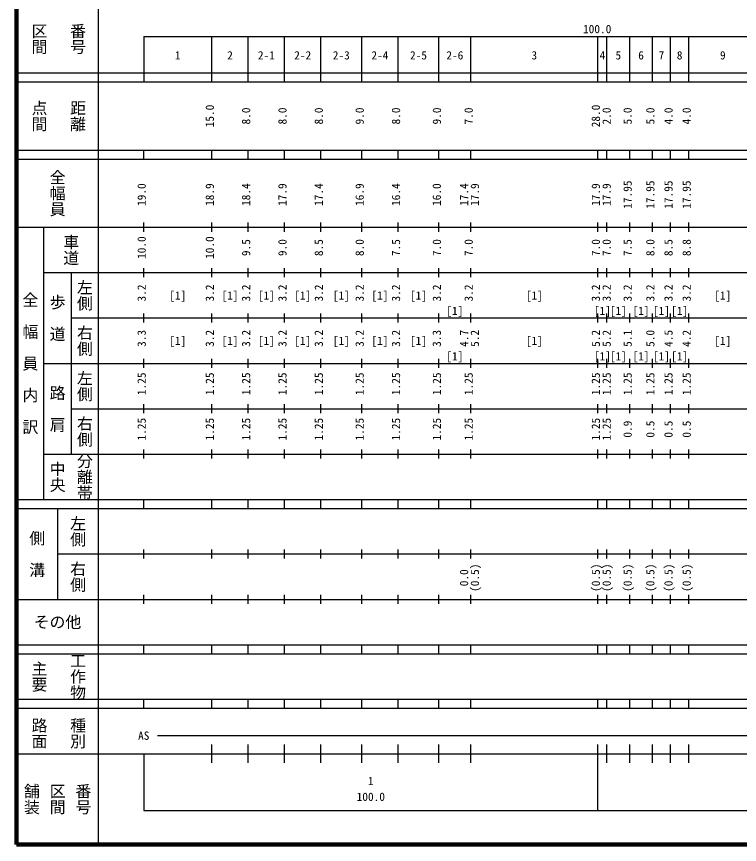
# Model space of a CAD drawing. Units: millimetres on the paper. Extents: x 40 to 680, y 20 to 380.
# Drawn here: x 40 to 199.2, y 20 to 202.4 of the extents above; entities that cross this region are included whole.
import ezdxf
from ezdxf.enums import TextEntityAlignment as Align

# ---------------------------------------------------------------- set-up
doc = ezdxf.new("R2010")
doc.units = ezdxf.units.MM
doc.layers.add('M-TTL', color=2, linetype='Continuous', lineweight=140)
doc.layers.add('M-TTL-BAND', color=7, linetype='Continuous', lineweight=25)
doc.styles.add('@ＭＳ ゴシック', font='')
doc.styles.add('ＭＳ ゴシック', font='')
doc.styles.get('@ＭＳ ゴシック').set_extended_font_data('@MS Gothic')
doc.styles.get('ＭＳ ゴシック').set_extended_font_data('MS Gothic')

msp = doc.modelspace()

# ---------------------------------------------------------------- linework, layer by layer
at = {"layer": 'M-TTL'}
for p, q in [((40, 380), (40, 20)), ((40, 20), (680, 20))]:
    msp.add_line(p, q, dxfattribs=at)
at = {"layer": 'M-TTL-BAND'}
for p, q in [((58, 370), (58, 20)), ((68, 198), (579, 198)), ((68, 198), (68, 188)), ((83, 188), (83, 198)), ((91, 188), (91, 198)), ((99, 188), (99, 198)), ((107, 188), (107, 198)), ((116, 188), (116, 198)), ((124, 188), (124, 198)), ((133, 188), (133, 198)), ((140, 188), (140, 198)), ((168, 188), (168, 198)), ((170, 188), (170, 198)), ((175, 188), (175, 198)), ((180, 188), (180, 198)), ((184, 188), (184, 198)), ((188, 188), (188, 198)), ((40, 190), (579, 190)), ((40, 188), (579, 188)), ((40, 173), (579, 173)), ((68, 171), (68, 173)), ((83, 171), (83, 173)), ((91, 171), (91, 173)), ((99, 171), (99, 173)), ((107, 171), (107, 173)), ((116, 171), (116, 173)), ((124, 171), (124, 173)), ((133, 171), (133, 173)), ((140, 171), (140, 173)), ((168, 171), (168, 173)), ((170, 171), (170, 173)), ((175, 171), (175, 173)), ((180, 171), (180, 173)), ((184, 171), (184, 173)), ((188, 171), (188, 173)), ((40, 171), (579, 171)), ((68, 155), (68, 157)), ((83, 155), (83, 157)), ((91, 155), (91, 157)), ((99, 155), (99, 157)), ((107, 155), (107, 157)), ((116, 155), (116, 157)), ((124, 155), (124, 157)), ((133, 155), (133, 157)), ((140, 155), (140, 157)), ((168, 155), (168, 157)), ((170, 155), (170, 157)), ((175, 155), (175, 157)), ((180, 155), (180, 157)), ((184, 155), (184, 157)), ((188, 155), (188, 157)), ((40, 156), (579, 156)), ((46, 96), (46, 156)), ((46, 146), (579, 146)), ((52, 146), (52, 106)), ((68, 145), (68, 147)), ((83, 145), (83, 147)), ((91, 145), (91, 147)), ((99, 145), (99, 147)), ((107, 145), (107, 147)), ((116, 145), (116, 147)), ((124, 145), (124, 147)), ((133, 145), (133, 147)), ((140, 145), (140, 147)), ((168, 145), (168, 147)), ((170, 145), (170, 147)), ((175, 145), (175, 147)), ((180, 145), (180, 147)), ((184, 145), (184, 147)), ((188, 145), (188, 147)), ((68, 135), (68, 137)), ((83, 135), (83, 137)), ((91, 135), (91, 137)), ((99, 135), (99, 137)), ((107, 135), (107, 137)), ((116, 135), (116, 137)), ((124, 135), (124, 137)), ((133, 135), (133, 137)), ((140, 135), (140, 137)), ((168, 135), (168, 137)), ((170, 135), (170, 137)), ((175, 135), (175, 137)), ((180, 135), (180, 137)), ((184, 135), (184, 137)), ((188, 135), (188, 137)), ((52, 136), (579, 136)), ((46, 126), (579, 126)), ((68, 125), (68, 127)), ((83, 125), (83, 127)), ((91, 125), (91, 127)), ((99, 125), (99, 127)), ((107, 125), (107, 127)), ((116, 125), (116, 127)), ((124, 125), (124, 127)), ((133, 125), (133, 127)), ((140, 125), (140, 127)), ((168, 125), (168, 127)), ((170, 125), (170, 127)), ((175, 125), (175, 127)), ((180, 125), (180, 127)), ((184, 125), (184, 127)), ((188, 125), (188, 127)), ((68, 115), (68, 117)), ((83, 115), (83, 117)), ((91, 115), (91, 117)), ((99, 115), (99, 117)), ((107, 115), (107, 117)), ((116, 115), (116, 117)), ((124, 115), (124, 117)), ((133, 115), (133, 117)), ((140, 115), (140, 117)), ((168, 115), (168, 117)), ((170, 115), (170, 117)), ((175, 115), (175, 117)), ((180, 115), (180, 117)), ((184, 115), (184, 117)), ((188, 115), (188, 117)), ((52, 116), (579, 116)), ((46, 106), (579, 106)), ((68, 105), (68, 107)), ((83, 105), (83, 107)), ((91, 105), (91, 107)), ((99, 105), (99, 107)), ((107, 105), (107, 107)), ((116, 105), (116, 107)), ((124, 105), (124, 107)), ((133, 105), (133, 107)), ((140, 105), (140, 107)), ((168, 105), (168, 107)), ((170, 105), (170, 107)), ((175, 105), (175, 107)), ((180, 105), (180, 107)), ((184, 105), (184, 107)), ((188, 105), (188, 107)), ((40, 96), (579, 96)), ((68, 94), (68, 96)), ((83, 94), (83, 96)), ((91, 94), (91, 96)), ((99, 94), (99, 96)), ((107, 94), (107, 96)), ((116, 94), (116, 96)), ((124, 94), (124, 96)), ((133, 94), (133, 96)), ((140, 94), (140, 96)), ((168, 94), (168, 96)), ((170, 94), (170, 96)), ((175, 94), (175, 96)), ((180, 94), (180, 96)), ((184, 94), (184, 96)), ((188, 94), (188, 96)), ((40, 94), (579, 94)), ((49, 94), (49, 74)), ((49, 84), (579, 84)), ((68, 83), (68, 85)), ((83, 83), (83, 85)), ((91, 83), (91, 85)), ((99, 83), (99, 85)), ((107, 83), (107, 85)), ((116, 83), (116, 85)), ((124, 83), (124, 85)), ((133, 83), (133, 85)), ((140, 83), (140, 85)), ((168, 83), (168, 85)), ((170, 83), (170, 85)), ((175, 83), (175, 85)), ((180, 83), (180, 85)), ((184, 83), (184, 85)), ((188, 83), (188, 85)), ((68, 73), (68, 75)), ((83, 73), (83, 75)), ((91, 73), (91, 75)), ((99, 73), (99, 75)), ((107, 73), (107, 75)), ((116, 73), (116, 75)), ((124, 73), (124, 75)), ((133, 73), (133, 75)), ((140, 73), (140, 75)), ((168, 73), (168, 75)), ((170, 73), (170, 75)), ((175, 73), (175, 75)), ((180, 73), (180, 75)), ((184, 73), (184, 75)), ((188, 73), (188, 75)), ((40, 74), (579, 74)), ((40, 64), (579, 64)), ((68, 62), (68, 64)), ((83, 62), (83, 64)), ((91, 62), (91, 64)), ((99, 62), (99, 64)), ((107, 62), (107, 64)), ((116, 62), (116, 64)), ((124, 62), (124, 64)), ((133, 62), (133, 64)), ((140, 62), (140, 64)), ((168, 62), (168, 64)), ((170, 62), (170, 64)), ((175, 62), (175, 64)), ((180, 62), (180, 64)), ((184, 62), (184, 64)), ((188, 62), (188, 64)), ((40, 62), (579, 62)), ((40, 52), (579, 52)), ((68, 50), (68, 52)), ((83, 50), (83, 52)), ((91, 50), (91, 52)), ((99, 50), (99, 52)), ((107, 50), (107, 52)), ((116, 50), (116, 52)), ((124, 50), (124, 52)), ((133, 50), (133, 52)), ((140, 50), (140, 52)), ((168, 50), (168, 52)), ((170, 50), (170, 52)), ((175, 50), (175, 52)), ((180, 50), (180, 52)), ((184, 50), (184, 52)), ((188, 50), (188, 52)), ((40, 50), (579, 50)), ((71, 44), (565, 44)), ((83, 38), (83, 42)), ((91, 38), (91, 42)), ((99, 38), (99, 42)), ((107, 38), (107, 42)), ((116, 38), (116, 42)), ((124, 38), (124, 42)), ((133, 38), (133, 42)), ((140, 38), (140, 42)), ((168, 27.5), (168, 42)), ((170, 38), (170, 42)), ((175, 38), (175, 42)), ((180, 38), (180, 42)), ((184, 38), (184, 42)), ((188, 38), (188, 42)), ((40, 40), (579, 40)), ((68, 40), (68, 27.5)), ((68, 27.5), (579, 27.5))]:
    msp.add_line(p, q, dxfattribs=at)

# ---------------------------------------------------------------- texts
at = {"layer": 'M-TTL-BAND', "style": '@ＭＳ ゴシック'}
for s, p in [('番号', (53.5, 197.5)), ('区間', (45, 197.5)), ('点間', (45, 180.5)), ('距離', (53.5, 180.5)), ('全幅員', (49, 163.5)), ('車道', (52, 151)), ('左側', (55, 141)), ('全\u3000幅\u3000員\u3000内\u3000訳', (43, 126)), ('歩\u3000道', (49, 136)), ('右側', (55, 131)), ('左側', (55, 121)), ('路\u3000肩', (49, 116)), ('右側', (55, 111)), ('分離帯', (55, 101)), ('中央', (49, 101)), ('左側', (53.5, 89)), ('側\u3000溝', (44.5, 84)), ('右側', (53.5, 79)), ('主要', (45, 57)), ('工作物', (53.5, 57)), ('路面', (45, 44.5)), ('種別', (53.5, 44.5)), ('舗装', (43.333, 30)), ('区間', (49, 30)), ('番号', (54.667, 30))]:
    msp.add_text(s, height=2.566, rotation=270, dxfattribs=at).set_placement(p, align=Align.MIDDLE_CENTER)
at = {"layer": 'M-TTL-BAND', "style": 'ＭＳ ゴシック'}
for s, p in [('100.0', (167.844, 198.195)), ('1', (75.5, 192.405)), ('2', (87, 192.405)), ('2-1', (95, 192.405)), ('2-2', (103, 192.405)), ('2-3', (111.5, 192.405)), ('2-4', (120, 192.405)), ('2-5', (128.5, 192.405)), ('2-6', (136.5, 192.405)), ('3', (154, 192.405)), ('4', (169, 192.405)), ('5', (172.5, 192.405)), ('6', (177.5, 192.405)), ('7', (182, 192.405)), ('8', (186, 192.405)), ('9', (195.5, 192.405)), ('[1]', (75.5, 139.5)), ('[1]', (87, 139.5)), ('[1]', (95, 139.5)), ('[1]', (103, 139.5)), ('[1]', (111.5, 139.5)), ('[1]', (120, 139.5)), ('[1]', (128.5, 139.5)), ('[1]', (154, 139.5)), ('[1]', (195.5, 139.5)), ('[1]', (136.5, 136.097)), ('[1]', (169, 136.097)), ('[1]', (172.5, 136.097)), ('[1]', (177.5, 136.097)), ('[1]', (182, 136.097)), ('[1]', (186, 136.097)), ('[1]', (75.5, 129.5)), ('[1]', (87, 129.5)), ('[1]', (95, 129.5)), ('[1]', (103, 129.5)), ('[1]', (111.5, 129.5)), ('[1]', (120, 129.5)), ('[1]', (128.5, 129.5)), ('[1]', (154, 129.5)), ('[1]', (195.5, 129.5)), ('[1]', (136.5, 126.097)), ('[1]', (169, 126.097)), ('[1]', (172.5, 126.097)), ('[1]', (177.5, 126.097)), ('[1]', (182, 126.097)), ('[1]', (186, 126.097)), ('AS', (68, 42.5)), ('1', (118, 32.523)), ('100.0', (118, 29.033))]:
    msp.add_text(s, height=1.833, dxfattribs=at).set_placement(p, align=Align.BOTTOM_CENTER)
for s, p in [('15.0', (84, 180.5)), ('28.0', (169, 180.5)), ('8.0', (92, 180.5)), ('8.0', (100, 180.5)), ('8.0', (108, 180.5)), ('9.0', (117, 180.5)), ('8.0', (125, 180.5)), ('9.0', (134, 180.5)), ('7.0', (141, 180.5)), ('2.0', (171.389, 180.5)), ('5.0', (176, 180.5)), ('5.0', (181, 180.5)), ('4.0', (185, 180.5)), ('4.0', (189, 180.5)), ('17.95', (176, 163.174)), ('17.95', (181, 163.174)), ('17.95', (185, 163.174)), ('17.95', (189, 163.174)), ('19.0', (69, 163.174)), ('18.9', (84, 163.174)), ('18.4', (92, 163.174)), ('17.9', (100, 163.174)), ('17.4', (108, 163.174)), ('16.9', (117, 163.174)), ('16.4', (125, 163.174)), ('16.0', (133.976, 163.174)), ('17.4', (140, 163.174)), ('17.9', (142.37, 163.174)), ('17.9', (169, 163.174)), ('17.9', (171.389, 163.174)), ('10.0', (69, 151.5)), ('10.0', (84, 151.5)), ('9.0', (100, 151.5)), ('8.0', (117, 151.5)), ('7.0', (134, 151.5)), ('7.0', (141, 151.5)), ('7.0', (169, 151.5)), ('7.0', (171.389, 151.5)), ('8.0', (181, 151.5)), ('8.8', (189, 151.5)), ('9.5', (92, 151.5)), ('8.5', (108, 151.5)), ('7.5', (125, 151.5)), ('7.5', (176, 151.5)), ('8.5', (185, 151.5)), ('3.2', (69, 141.5)), ('3.2', (84, 141.5)), ('3.2', (92, 141.5)), ('3.2', (100, 141.5)), ('3.2', (108, 141.5)), ('3.2', (117, 141.5)), ('3.2', (125, 141.5)), ('3.2', (134, 141.5)), ('3.2', (141, 141.5)), ('3.2', (169, 141.5)), ('3.2', (171.389, 141.5)), ('3.2', (176, 141.5)), ('3.2', (181, 141.5)), ('3.2', (185, 141.5)), ('3.2', (189, 141.5)), ('3.3', (69, 131.5)), ('3.2', (84, 131.5)), ('3.2', (92, 131.5)), ('3.2', (100, 131.5)), ('3.2', (108, 131.5)), ('3.2', (117, 131.5)), ('3.2', (125, 131.5)), ('3.3', (133.976, 131.5)), ('4.7', (140, 131.5)), ('5.2', (142.37, 131.5)), ('5.2', (169, 131.5)), ('5.2', (171.389, 131.5)), ('5.1', (176, 131.5)), ('5.0', (181, 131.5)), ('4.5', (185, 131.5)), ('4.2', (189, 131.5)), ('1.25', (69, 121.5)), ('1.25', (84, 121.5)), ('1.25', (92, 121.5)), ('1.25', (100, 121.5)), ('1.25', (108, 121.5)), ('1.25', (117, 121.5)), ('1.25', (125, 121.5)), ('1.25', (134, 121.5)), ('1.25', (141, 121.5)), ('1.25', (169, 121.5)), ('1.25', (171.389, 121.5)), ('1.25', (176, 121.5)), ('1.25', (181, 121.5)), ('1.25', (185, 121.5)), ('1.25', (189, 121.5)), ('1.25', (69, 111.5)), ('1.25', (84, 111.5)), ('1.25', (92, 111.5)), ('1.25', (100, 111.5)), ('1.25', (108, 111.5)), ('1.25', (117, 111.5)), ('1.25', (125, 111.5)), ('1.25', (134, 111.5)), ('1.25', (141, 111.5)), ('1.25', (169, 111.5)), ('1.25', (171.389, 111.5)), ('0.9', (176, 111.5)), ('0.5', (181, 111.5)), ('0.5', (185, 111.5)), ('0.5', (189, 111.5)), ('0.0', (140, 78.764)), ('(0.5)', (142.37, 78.764)), ('(0.5)', (169, 78.764)), ('(0.5)', (171.389, 78.764)), ('(0.5)', (176, 78.764)), ('(0.5)', (181, 78.764)), ('(0.5)', (185, 78.764)), ('(0.5)', (189, 78.764))]:
    msp.add_text(s, height=1.833, rotation=90, dxfattribs=at).set_placement(p, align=Align.BOTTOM_CENTER)
msp.add_text('その他', height=2.566, dxfattribs=at).set_placement((49, 69), align=Align.MIDDLE_CENTER)

doc.saveas('drawing.dxf')
